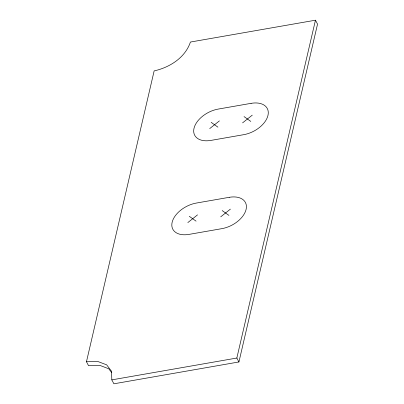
<?xml version="1.0" encoding="UTF-8"?>
<svg xmlns="http://www.w3.org/2000/svg" width="404" height="404" viewBox="0 0 404 404"><rect width="100%" height="100%" fill="white"/><g stroke="black" fill="none" stroke-linecap="round" stroke-linejoin="round"><path stroke-width="0.61" d="M86.461 361.762L154.141 70.917C169.685 67.412 185.163 57.772 190.43 42.041L315.458 20.2L317.539 24.124L238.926 361.959L113.898 383.8L111.812 379.876L111.56 371.291L106.651 364.837L97.839 361.494L86.461 361.762L88.542 365.691L99.919 365.418L108.737 368.766L111.757 372.735M238.926 361.959L236.84 358.035L315.458 20.2M209.711 128.598L219.387 120.897M242.587 122.856L252.263 115.155M187.84 222.574L197.521 214.872M220.715 216.832L230.391 209.131M111.812 379.876L236.84 358.035M244.041 116.594L250.803 121.422M211.166 122.336L217.928 127.164M222.175 210.565L228.937 215.393M189.299 216.307L196.061 221.139M251.066 103.343L218.195 109.085A22.467 13.741 -27.9 0 0 194.001 128.341A22.467 13.741 -27.9 0 0 210.903 140.41L243.779 134.668A22.467 13.741 -27.9 0 0 267.968 115.418A22.467 13.741 -27.9 0 0 251.066 103.343M229.199 197.319L196.324 203.061A22.467 13.741 -27.9 0 0 172.134 222.311A22.467 13.741 -27.9 0 0 189.037 234.386L221.912 228.644A22.467 13.741 -27.9 0 0 246.102 209.393A22.467 13.741 -27.9 0 0 229.199 197.319"/></g></svg>
